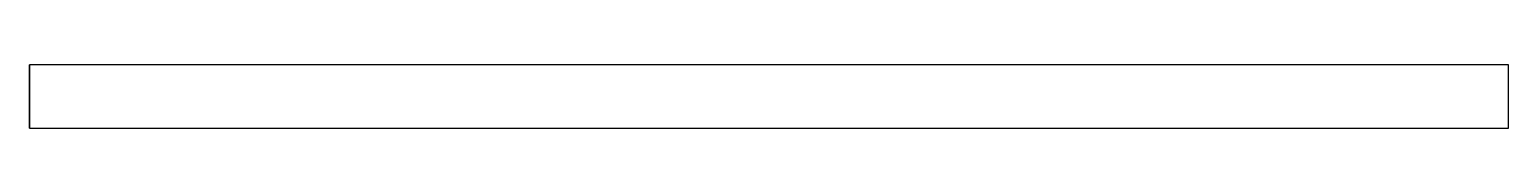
# Model space of a CAD drawing. Extents: x 0 to 352, y 0 to 15.
import ezdxf

# ---------------------------------------------------------------- set-up
doc = ezdxf.new("R2010")
doc.units = 0
doc.layers.get('0').update_dxf_attribs({"linetype": 'CONTINUOUS'})

msp = doc.modelspace()

# ---------------------------------------------------------------- linework, layer by layer
at = {"linetype": 'CONTINUOUS'}
for p, q in [((352.07, 15), (0, 15)), ((0, 0), (0, 15)), ((352.07, 15), (0, 15)), ((0, 15), (0, 0)), ((352.07, 15), (0, 15)), ((0, 15), (0, 0)), ((352.07, 15), (0, 15)), ((0, 15), (0, 0)), ((352.07, 0), (352.07, 15)), ((352.07, 0), (352.07, 15)), ((352.07, 0), (352.07, 15)), ((352.07, 0), (352.07, 15)), ((0, 0), (352.07, 0)), ((0, 0), (352.07, 0)), ((0, 0), (352.07, 0)), ((0, 0), (352.07, 0))]:
    msp.add_line(p, q, dxfattribs=at)

doc.saveas('drawing.dxf')
